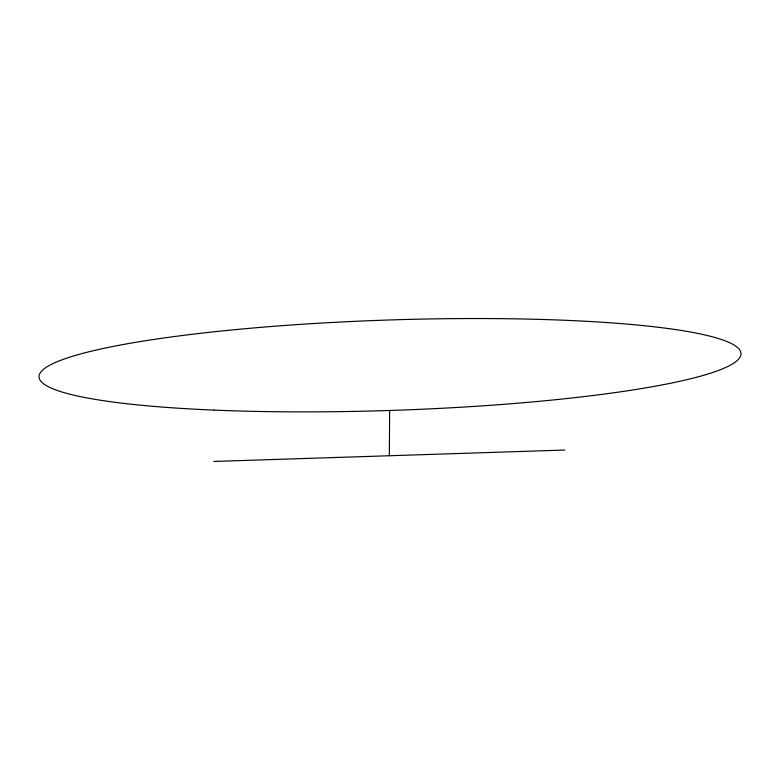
<?xml version="1.0" encoding="UTF-8"?>
<svg xmlns="http://www.w3.org/2000/svg" width="780" height="780" viewBox="0 0 780 780"><rect width="100%" height="100%" fill="white"/><g stroke="black" fill="none" stroke-linecap="round" stroke-linejoin="round"><path stroke-width="1.17" d="M389.327 455.744L389.659 410.475M213.827 461.448L564.827 450.04M214.207 410.114A351.185 45.23 -1.9 0 0 741 353.798A351.185 45.23 -1.9 0 0 214.793 331.715A351.185 45.23 -1.9 0 0 214.207 410.114"/></g></svg>
